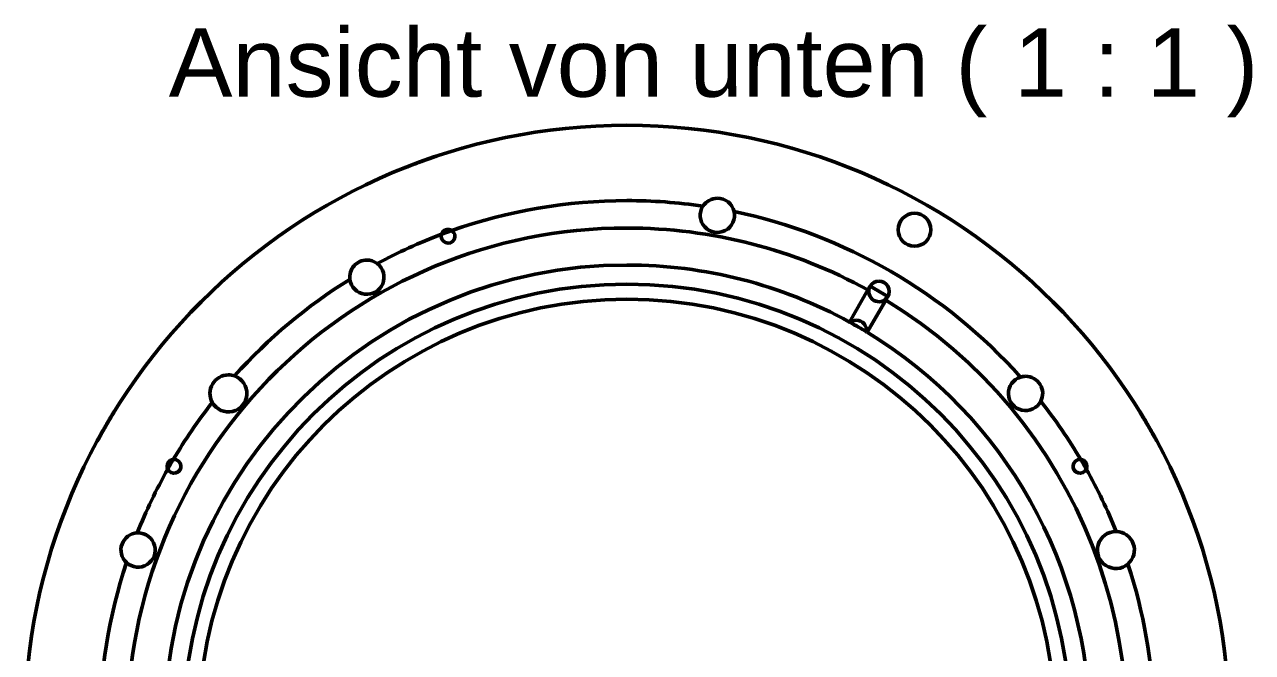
# Model space of a CAD drawing. Header units: inches. Extents: x 0.8 to 17.2, y 0.6 to 12.1.
# Drawn here: x 6.567 to 10.098, y 4.81 to 6.614 of the extents above; entities that cross this region are included whole.
import ezdxf
from ezdxf.enums import TextEntityAlignment as Align

# ---------------------------------------------------------------- set-up
doc = ezdxf.new("R2010")
doc.units = ezdxf.units.IN
doc.header["$MEASUREMENT"] = 0
doc.layers.add('SICHTKANTE', color=7, linetype='Continuous', lineweight=50)
doc.layers.add('TEXT', color=7, linetype='Continuous', lineweight=18)
doc.styles.add('ISO_20', font='arial.ttf')

msp = doc.modelspace()

# ---------------------------------------------------------------- linework, layer by layer
at = {"layer": 'SICHTKANTE'}
for p, q in [((7.68943, 6.21393), (7.68975, 6.21405)), ((7.69286, 6.21522), (7.68972, 6.21404)), ((7.68975, 6.21405), (7.69006, 6.21417)), ((7.69006, 6.21417), (7.69038, 6.21429)), ((7.69038, 6.21429), (7.69069, 6.21441)), ((7.69069, 6.21441), (7.69101, 6.21452)), ((7.69101, 6.21452), (7.69133, 6.21464)), ((7.69133, 6.21464), (7.69165, 6.21476)), ((7.69165, 6.21476), (7.69198, 6.21489)), ((7.69198, 6.21489), (7.6923, 6.21501)), ((7.6923, 6.21501), (7.69263, 6.21513)), ((7.69263, 6.21513), (7.69295, 6.21525)), ((7.69612, 6.21643), (7.69286, 6.21522)), ((7.69295, 6.21525), (7.69328, 6.21537)), ((7.69328, 6.21537), (7.69361, 6.21549)), ((7.69361, 6.21549), (7.69394, 6.21562)), ((7.69394, 6.21562), (7.69427, 6.21574)), ((7.69427, 6.21574), (7.6946, 6.21586)), ((7.69946, 6.21767), (7.69612, 6.21643)), ((7.70287, 6.21892), (7.69946, 6.21767)), ((7.70183, 6.21854), (7.70295, 6.21895)), ((7.70631, 6.22018), (7.70287, 6.21892)), ((7.70295, 6.21895), (7.70406, 6.21936)), ((7.70406, 6.21936), (7.70519, 6.21977)), ((7.70519, 6.21977), (7.70631, 6.22018)), ((7.70975, 6.22143), (7.70631, 6.22018)), ((7.70631, 6.22018), (7.70743, 6.22059)), ((7.70743, 6.22059), (7.70856, 6.221)), ((7.70856, 6.221), (7.70968, 6.2214)), ((7.70968, 6.2214), (7.71081, 6.22181)), ((7.71318, 6.22266), (7.70975, 6.22143)), ((7.71081, 6.22181), (7.71193, 6.22221)), ((7.71193, 6.22221), (7.71304, 6.22262)), ((7.71304, 6.22262), (7.71416, 6.22301)), ((7.71656, 6.22388), (7.71318, 6.22266)), ((7.71416, 6.22301), (7.71526, 6.22341)), ((7.71526, 6.22341), (7.71636, 6.22381)), ((7.71636, 6.22381), (7.71746, 6.2242)), ((7.71987, 6.22505), (7.71656, 6.22388)), ((7.71746, 6.2242), (7.71855, 6.22458)), ((7.71855, 6.22458), (7.71962, 6.22497)), ((7.71962, 6.22497), (7.72068, 6.22534)), ((7.72306, 6.22618), (7.71987, 6.22505)), ((7.72068, 6.22534), (7.72173, 6.22571)), ((7.72173, 6.22571), (7.72276, 6.22608)), ((7.72276, 6.22608), (7.72378, 6.22644)), ((7.72612, 6.22726), (7.72306, 6.22618)), ((7.72378, 6.22644), (7.72479, 6.22679)), ((7.72479, 6.22679), (7.72577, 6.22714)), ((7.72577, 6.22714), (7.72675, 6.22748)), ((7.72903, 6.22828), (7.72612, 6.22726)), ((7.72675, 6.22748), (7.72771, 6.22781)), ((7.72771, 6.22781), (7.72865, 6.22814)), ((7.72865, 6.22814), (7.72958, 6.22847)), ((7.7318, 6.22924), (7.72903, 6.22828)), ((7.72958, 6.22847), (7.73049, 6.22878)), ((7.73049, 6.22878), (7.73138, 6.22909)), ((7.73138, 6.22909), (7.73226, 6.2294)), ((7.7344, 6.23014), (7.7318, 6.22924)), ((7.73226, 6.2294), (7.73312, 6.22969)), ((7.73312, 6.22969), (7.73396, 6.22999)), ((7.73396, 6.22999), (7.73478, 6.23027)), ((7.73684, 6.23098), (7.7344, 6.23014)), ((7.73478, 6.23027), (7.73559, 6.23055)), ((7.73559, 6.23055), (7.73638, 6.23082)), ((7.73638, 6.23082), (7.73715, 6.23109)), ((7.73912, 6.23176), (7.73684, 6.23098)), ((7.73715, 6.23109), (7.73791, 6.23134)), ((7.73791, 6.23134), (7.73865, 6.2316)), ((7.73865, 6.2316), (7.73936, 6.23184)), ((7.74122, 6.23248), (7.73912, 6.23176)), ((7.73936, 6.23184), (7.74007, 6.23208)), ((7.74007, 6.23208), (7.74075, 6.23231)), ((7.74075, 6.23231), (7.74141, 6.23254)), ((7.74315, 6.23313), (7.74122, 6.23248)), ((7.74141, 6.23254), (7.74206, 6.23276)), ((7.74206, 6.23276), (7.74268, 6.23297)), ((7.74268, 6.23297), (7.74329, 6.23318)), ((7.74491, 6.23373), (7.74315, 6.23313)), ((7.74329, 6.23318), (7.74388, 6.23338)), ((7.74388, 6.23338), (7.74445, 6.23357)), ((7.74445, 6.23357), (7.74501, 6.23376)), ((7.74649, 6.23426), (7.74491, 6.23373)), ((7.74501, 6.23376), (7.74554, 6.23394)), ((7.7479, 6.23473), (7.74649, 6.23426)), ((7.74914, 6.23515), (7.7479, 6.23473)), ((7.75022, 6.23551), (7.74914, 6.23515)), ((7.75113, 6.23581), (7.75022, 6.23551)), ((7.75188, 6.23606), (7.75113, 6.23581)), ((7.75247, 6.23626), (7.75188, 6.23606)), ((7.75289, 6.2364), (7.75247, 6.23626)), ((7.75314, 6.23648), (7.75289, 6.2364)), ((7.75322, 6.23651), (7.75314, 6.23648)), ((7.66081, 6.20288), (7.66073, 6.20284)), ((7.66073, 6.20284), (7.66074, 6.20285)), ((7.66074, 6.20285), (7.66076, 6.20286)), ((7.66076, 6.20286), (7.66079, 6.20287)), ((7.66079, 6.20287), (7.66084, 6.20289)), ((7.66104, 6.20297), (7.66081, 6.20288)), ((7.66084, 6.20289), (7.66091, 6.20291)), ((7.66091, 6.20291), (7.66099, 6.20295)), ((7.66099, 6.20295), (7.66108, 6.20298)), ((7.66143, 6.20312), (7.66104, 6.20297)), ((7.66108, 6.20298), (7.66118, 6.20302)), ((7.66118, 6.20302), (7.6613, 6.20307)), ((7.6613, 6.20307), (7.66144, 6.20313)), ((7.66197, 6.20334), (7.66143, 6.20312)), ((7.66144, 6.20313), (7.66159, 6.20318)), ((7.66159, 6.20318), (7.66175, 6.20325)), ((7.66175, 6.20325), (7.66193, 6.20332)), ((7.66193, 6.20332), (7.66212, 6.2034)), ((7.66267, 6.20361), (7.66197, 6.20334)), ((7.66212, 6.2034), (7.66233, 6.20348)), ((7.66233, 6.20348), (7.66255, 6.20356)), ((7.66255, 6.20356), (7.66278, 6.20366)), ((7.66353, 6.20395), (7.66267, 6.20361)), ((7.66278, 6.20366), (7.66303, 6.20376)), ((7.66303, 6.20376), (7.6633, 6.20386)), ((7.6633, 6.20386), (7.66357, 6.20397)), ((7.66455, 6.20435), (7.66353, 6.20395)), ((7.66357, 6.20397), (7.66387, 6.20409)), ((7.66387, 6.20409), (7.66418, 6.20421)), ((7.66418, 6.20421), (7.6645, 6.20433)), ((7.6645, 6.20433), (7.66484, 6.20447)), ((7.66573, 6.20482), (7.66455, 6.20435)), ((7.66484, 6.20447), (7.66519, 6.2046)), ((7.66519, 6.2046), (7.66555, 6.20475)), ((7.66555, 6.20475), (7.66594, 6.2049)), ((7.66707, 6.20535), (7.66573, 6.20482)), ((7.66594, 6.2049), (7.66633, 6.20505)), ((7.66633, 6.20505), (7.66674, 6.20522)), ((7.66674, 6.20522), (7.66717, 6.20538)), ((7.66858, 6.20593), (7.66707, 6.20535)), ((7.66717, 6.20538), (7.66761, 6.20556)), ((7.66761, 6.20556), (7.66807, 6.20573)), ((7.66807, 6.20573), (7.66854, 6.20592)), ((7.66854, 6.20592), (7.66903, 6.20611)), ((7.67025, 6.20659), (7.66858, 6.20593)), ((7.66903, 6.20611), (7.66953, 6.2063)), ((7.66953, 6.2063), (7.67004, 6.20651)), ((7.67004, 6.20651), (7.67058, 6.20671)), ((7.67209, 6.2073), (7.67025, 6.20659)), ((7.67058, 6.20671), (7.67112, 6.20693)), ((7.67112, 6.20693), (7.67169, 6.20715)), ((7.67169, 6.20715), (7.67226, 6.20737)), ((7.6741, 6.20808), (7.67209, 6.2073)), ((7.67226, 6.20737), (7.67286, 6.2076)), ((7.67286, 6.2076), (7.67347, 6.20784)), ((7.67347, 6.20784), (7.67409, 6.20808)), ((7.67409, 6.20808), (7.67473, 6.20833)), ((7.67627, 6.20892), (7.6741, 6.20808)), ((7.67473, 6.20833), (7.67539, 6.20858)), ((7.67539, 6.20858), (7.67606, 6.20884)), ((7.67606, 6.20884), (7.67674, 6.2091)), ((7.67861, 6.20982), (7.67627, 6.20892)), ((7.67674, 6.2091), (7.67744, 6.20937)), ((7.68113, 6.21078), (7.67861, 6.20982)), ((7.68021, 6.21043), (7.68047, 6.21053)), ((7.68047, 6.21053), (7.68074, 6.21063)), ((7.68074, 6.21063), (7.681, 6.21074)), ((7.681, 6.21074), (7.68127, 6.21084)), ((7.68383, 6.21181), (7.68113, 6.21078)), ((7.68127, 6.21084), (7.68154, 6.21094)), ((7.68154, 6.21094), (7.68181, 6.21104)), ((7.68181, 6.21104), (7.68208, 6.21115)), ((7.68208, 6.21115), (7.68235, 6.21125)), ((7.68235, 6.21125), (7.68263, 6.21136)), ((7.68263, 6.21136), (7.68291, 6.21146)), ((7.68291, 6.21146), (7.68319, 6.21157)), ((7.68319, 6.21157), (7.68347, 6.21168)), ((7.68347, 6.21168), (7.68375, 6.21178)), ((7.68375, 6.21178), (7.68404, 6.21189)), ((7.6867, 6.2129), (7.68383, 6.21181)), ((7.68404, 6.21189), (7.68432, 6.212)), ((7.68432, 6.212), (7.68461, 6.21211)), ((7.68461, 6.21211), (7.6849, 6.21222)), ((7.6849, 6.21222), (7.68519, 6.21233)), ((7.68519, 6.21233), (7.68549, 6.21244)), ((7.68549, 6.21244), (7.68578, 6.21255)), ((7.68578, 6.21255), (7.68608, 6.21266)), ((7.68608, 6.21266), (7.68637, 6.21278)), ((7.68637, 6.21278), (7.68667, 6.21289)), ((7.68667, 6.21289), (7.68697, 6.213)), ((7.68972, 6.21404), (7.6867, 6.2129)), ((7.68697, 6.213), (7.68728, 6.21312)), ((7.68728, 6.21312), (7.68758, 6.21323)), ((7.68758, 6.21323), (7.68789, 6.21335)), ((7.68789, 6.21335), (7.68819, 6.21346)), ((7.68819, 6.21346), (7.6885, 6.21358)), ((7.6885, 6.21358), (7.68881, 6.2137)), ((7.68881, 6.2137), (7.68912, 6.21381)), ((7.68912, 6.21381), (7.68943, 6.21393)), ((7.766, 6.01147), (7.79559, 6.02224)), ((7.766, 6.01147), (7.76615, 6.01196)), ((7.76615, 6.01196), (7.76632, 6.01245)), ((7.76632, 6.01245), (7.7665, 6.01293)), ((7.7665, 6.01293), (7.7667, 6.0134)), ((7.7667, 6.0134), (7.7669, 6.01388)), ((7.7669, 6.01388), (7.76712, 6.01434)), ((7.76712, 6.01434), (7.76735, 6.0148)), ((7.76735, 6.0148), (7.7676, 6.01526)), ((7.7676, 6.01526), (7.76785, 6.01571)), ((7.76785, 6.01571), (7.76812, 6.01615)), ((7.76812, 6.01615), (7.7684, 6.01659)), ((7.7684, 6.01659), (7.76869, 6.01702)), ((7.76869, 6.01702), (7.76899, 6.01744)), ((7.76899, 6.01744), (7.7693, 6.01785)), ((7.7693, 6.01785), (7.76963, 6.01826)), ((7.76963, 6.01826), (7.76996, 6.01866)), ((7.76996, 6.01866), (7.77031, 6.01904)), ((7.77031, 6.01904), (7.77067, 6.01943)), ((7.77067, 6.01943), (7.77104, 6.0198)), ((7.77104, 6.0198), (7.77141, 6.02016)), ((7.77141, 6.02016), (7.7718, 6.02051)), ((7.7718, 6.02051), (7.7722, 6.02085)), ((7.7722, 6.02085), (7.77261, 6.02118)), ((7.77261, 6.02118), (7.77302, 6.02151)), ((7.77302, 6.02151), (7.77345, 6.02182)), ((7.77345, 6.02182), (7.77388, 6.02212)), ((7.77388, 6.02212), (7.77433, 6.0224)), ((7.77433, 6.0224), (7.77478, 6.02268)), ((7.77478, 6.02268), (7.77523, 6.02294)), ((7.77523, 6.02294), (7.7757, 6.02319)), ((7.7757, 6.02319), (7.77617, 6.02343)), ((7.77617, 6.02343), (7.77665, 6.02366)), ((7.77665, 6.02366), (7.77713, 6.02387)), ((7.77713, 6.02387), (7.77762, 6.02407)), ((7.77762, 6.02407), (7.77811, 6.02426)), ((7.77811, 6.02426), (7.77861, 6.02443)), ((7.77861, 6.02443), (7.77912, 6.02459)), ((7.77912, 6.02459), (7.77963, 6.02474)), ((7.77963, 6.02474), (7.78014, 6.02487)), ((7.78014, 6.02487), (7.78065, 6.02499)), ((7.78065, 6.02499), (7.78117, 6.0251)), ((7.78117, 6.0251), (7.78169, 6.02519)), ((7.78169, 6.02519), (7.78221, 6.02527)), ((7.78221, 6.02527), (7.78274, 6.02533)), ((7.78274, 6.02533), (7.78326, 6.02538)), ((7.78326, 6.02538), (7.78379, 6.02542)), ((7.78379, 6.02542), (7.78431, 6.02544)), ((7.78431, 6.02544), (7.78484, 6.02544)), ((8.99199, 5.85151), (8.99805, 5.862)), ((9.04919, 5.83247), (8.99805, 5.862)), ((8.93883, 5.75943), (8.99199, 5.85151)), ((9.04314, 5.82198), (9.04919, 5.83247)), ((8.98997, 5.7299), (9.04314, 5.82198)), ((6.8082, 5.47438), (6.80649, 5.47148)), ((6.80707, 5.47247), (6.80714, 5.47259)), ((6.80714, 5.47259), (6.80721, 5.47271)), ((6.80721, 5.47271), (6.80728, 5.47282)), ((6.80728, 5.47282), (6.80734, 5.47294)), ((6.80734, 5.47294), (6.80741, 5.47305)), ((6.80741, 5.47305), (6.80748, 5.47317)), ((6.80748, 5.47317), (6.80755, 5.47328)), ((6.80755, 5.47328), (6.80762, 5.4734)), ((6.80762, 5.4734), (6.80768, 5.47351)), ((6.80768, 5.47351), (6.80775, 5.47363)), ((6.80775, 5.47363), (6.80782, 5.47374)), ((6.80782, 5.47374), (6.80789, 5.47386)), ((6.80789, 5.47386), (6.80795, 5.47397)), ((6.80795, 5.47397), (6.80802, 5.47408)), ((6.80802, 5.47408), (6.80809, 5.4742)), ((6.80809, 5.4742), (6.80816, 5.47431)), ((6.80816, 5.47431), (6.80822, 5.47442)), ((6.80984, 5.47715), (6.8082, 5.47438)), ((6.80822, 5.47442), (6.80829, 5.47454)), ((6.80829, 5.47454), (6.80836, 5.47465)), ((6.80836, 5.47465), (6.80842, 5.47476)), ((6.80842, 5.47476), (6.80849, 5.47487)), ((6.80849, 5.47487), (6.80856, 5.47499)), ((6.80856, 5.47499), (6.80862, 5.4751)), ((6.80862, 5.4751), (6.80869, 5.47521)), ((6.80869, 5.47521), (6.80875, 5.47532)), ((6.80875, 5.47532), (6.80882, 5.47543)), ((6.80882, 5.47543), (6.80889, 5.47554)), ((6.80889, 5.47554), (6.80895, 5.47565)), ((6.80895, 5.47565), (6.80902, 5.47577)), ((6.80902, 5.47577), (6.80908, 5.47588)), ((6.80908, 5.47588), (6.80915, 5.47599)), ((6.80915, 5.47599), (6.80921, 5.4761)), ((6.80921, 5.4761), (6.80928, 5.47621)), ((6.80928, 5.47621), (6.80934, 5.47632)), ((6.80934, 5.47632), (6.80941, 5.47642)), ((6.81141, 5.47979), (6.80984, 5.47715)), ((6.81042, 5.47813), (6.81049, 5.47824)), ((6.81049, 5.47824), (6.81055, 5.47835)), ((6.81055, 5.47835), (6.81062, 5.47846)), ((6.81062, 5.47846), (6.81069, 5.47858)), ((6.81069, 5.47858), (6.81075, 5.47869)), ((6.81075, 5.47869), (6.81082, 5.4788)), ((6.81082, 5.4788), (6.81089, 5.47891)), ((6.81089, 5.47891), (6.81095, 5.47902)), ((6.81095, 5.47902), (6.81102, 5.47913)), ((6.81102, 5.47913), (6.81108, 5.47924)), ((6.81108, 5.47924), (6.81115, 5.47935)), ((6.81115, 5.47935), (6.81121, 5.47946)), ((6.81121, 5.47946), (6.81128, 5.47957)), ((6.81128, 5.47957), (6.81134, 5.47968)), ((6.81134, 5.47968), (6.81141, 5.47979)), ((6.8129, 5.48228), (6.81141, 5.47979)), ((6.81141, 5.47979), (6.81147, 5.4799)), ((6.81147, 5.4799), (6.81154, 5.48001)), ((6.81154, 5.48001), (6.8116, 5.48011)), ((6.8116, 5.48011), (6.81167, 5.48022)), ((6.81167, 5.48022), (6.81173, 5.48033)), ((6.81173, 5.48033), (6.8118, 5.48044)), ((6.8118, 5.48044), (6.81186, 5.48054)), ((6.81186, 5.48054), (6.81192, 5.48065)), ((6.81192, 5.48065), (6.81199, 5.48076)), ((6.81199, 5.48076), (6.81205, 5.48086)), ((6.81205, 5.48086), (6.81211, 5.48097)), ((6.81211, 5.48097), (6.81218, 5.48107)), ((6.81218, 5.48107), (6.81224, 5.48118)), ((6.81224, 5.48118), (6.8123, 5.48128)), ((6.8123, 5.48128), (6.81236, 5.48139)), ((6.81236, 5.48139), (6.81243, 5.48149)), ((6.81243, 5.48149), (6.81249, 5.4816)), ((6.81249, 5.4816), (6.81255, 5.4817)), ((6.81255, 5.4817), (6.81261, 5.4818)), ((6.81261, 5.4818), (6.81267, 5.48191)), ((6.81267, 5.48191), (6.81273, 5.48201)), ((6.81273, 5.48201), (6.8128, 5.48211)), ((6.8128, 5.48211), (6.81286, 5.48221)), ((6.81286, 5.48221), (6.81292, 5.48231)), ((6.81429, 5.4846), (6.8129, 5.48228)), ((6.81292, 5.48231), (6.81298, 5.48242)), ((6.81298, 5.48242), (6.81304, 5.48252)), ((6.81304, 5.48252), (6.8131, 5.48262)), ((6.8131, 5.48262), (6.81316, 5.48272)), ((6.81316, 5.48272), (6.81322, 5.48282)), ((6.81322, 5.48282), (6.81328, 5.48292)), ((6.81328, 5.48292), (6.81334, 5.48302)), ((6.81334, 5.48302), (6.8134, 5.48312)), ((6.8134, 5.48312), (6.81346, 5.48322)), ((6.81558, 5.48675), (6.81429, 5.4846)), ((6.81678, 5.48873), (6.81558, 5.48675)), ((6.81789, 5.49057), (6.81678, 5.48873)), ((6.81745, 5.48984), (6.8175, 5.48993)), ((6.8175, 5.48993), (6.81756, 5.49002)), ((6.81756, 5.49002), (6.81762, 5.49012)), ((6.81762, 5.49012), (6.81767, 5.49021)), ((6.81767, 5.49021), (6.81773, 5.4903)), ((6.81773, 5.4903), (6.81779, 5.49039)), ((6.81779, 5.49039), (6.81784, 5.49049)), ((6.81784, 5.49049), (6.8179, 5.49058)), ((6.81891, 5.49225), (6.81789, 5.49057)), ((6.8179, 5.49058), (6.81795, 5.49067)), ((6.81795, 5.49067), (6.81801, 5.49076)), ((6.81801, 5.49076), (6.81806, 5.49085)), ((6.81806, 5.49085), (6.81811, 5.49094)), ((6.81811, 5.49094), (6.81817, 5.49103)), ((6.81817, 5.49103), (6.81822, 5.49111)), ((6.81822, 5.49111), (6.81828, 5.4912)), ((6.81828, 5.4912), (6.81833, 5.49129)), ((6.81833, 5.49129), (6.81838, 5.49138)), ((6.81838, 5.49138), (6.81843, 5.49146)), ((6.81843, 5.49146), (6.81849, 5.49155)), ((6.81849, 5.49155), (6.81854, 5.49164)), ((6.81854, 5.49164), (6.81859, 5.49172)), ((6.81859, 5.49172), (6.81864, 5.49181)), ((6.81864, 5.49181), (6.81869, 5.49189)), ((6.81869, 5.49189), (6.81875, 5.49198)), ((6.81875, 5.49198), (6.8188, 5.49206)), ((6.8188, 5.49206), (6.81885, 5.49214)), ((6.81885, 5.49214), (6.8189, 5.49223)), ((6.8189, 5.49223), (6.81895, 5.49231)), ((6.81984, 5.49377), (6.81891, 5.49225)), ((6.81895, 5.49231), (6.819, 5.49239)), ((6.819, 5.49239), (6.81905, 5.49248)), ((6.81905, 5.49248), (6.8191, 5.49256)), ((6.8191, 5.49256), (6.81915, 5.49264)), ((6.81915, 5.49264), (6.8192, 5.49272)), ((6.8192, 5.49272), (6.81925, 5.4928)), ((6.81925, 5.4928), (6.81929, 5.49288)), ((6.81929, 5.49288), (6.81934, 5.49296)), ((6.81934, 5.49296), (6.81939, 5.49304)), ((6.81939, 5.49304), (6.81944, 5.49312)), ((6.81944, 5.49312), (6.81949, 5.49319)), ((6.81949, 5.49319), (6.81953, 5.49327)), ((6.81953, 5.49327), (6.81958, 5.49335)), ((6.81958, 5.49335), (6.81963, 5.49343)), ((6.81963, 5.49343), (6.81967, 5.4935)), ((6.81967, 5.4935), (6.81972, 5.49358)), ((6.81972, 5.49358), (6.81977, 5.49366)), ((6.81977, 5.49366), (6.81981, 5.49373)), ((6.81981, 5.49373), (6.81986, 5.49381)), ((6.82068, 5.49515), (6.81984, 5.49377)), ((6.81986, 5.49381), (6.8199, 5.49388)), ((6.82142, 5.49637), (6.82068, 5.49515)), ((6.82208, 5.49745), (6.82142, 5.49637)), ((6.82265, 5.49838), (6.82208, 5.49745)), ((6.82313, 5.49916), (6.82265, 5.49838)), ((6.82353, 5.4998), (6.82313, 5.49916)), ((6.82383, 5.5003), (6.82353, 5.4998)), ((6.82405, 5.50065), (6.82383, 5.5003)), ((6.82418, 5.50086), (6.82405, 5.50065)), ((6.82422, 5.50093), (6.82418, 5.50086)), ((9.77425, 5.50086), (9.7742, 5.50093)), ((9.7742, 5.50093), (9.77421, 5.50091)), ((9.77421, 5.50091), (9.77425, 5.50086)), ((9.77439, 5.50063), (9.77425, 5.50086)), ((9.77425, 5.50086), (9.77431, 5.50076)), ((9.77431, 5.50076), (9.77439, 5.50063)), ((9.77462, 5.50025), (9.77439, 5.50063)), ((9.77439, 5.50063), (9.77449, 5.50046)), ((9.77449, 5.50046), (9.77462, 5.50026)), ((9.77462, 5.50026), (9.77477, 5.50001)), ((9.77494, 5.49973), (9.77462, 5.50025)), ((9.77477, 5.50001), (9.77494, 5.49973)), ((9.77536, 5.49905), (9.77494, 5.49973)), ((9.77494, 5.49973), (9.77513, 5.49942)), ((9.77513, 5.49942), (9.77535, 5.49906)), ((9.77535, 5.49906), (9.77559, 5.49867)), ((9.77586, 5.49823), (9.77536, 5.49905)), ((9.77559, 5.49867), (9.77586, 5.49824)), ((9.77586, 5.49824), (9.77614, 5.49778)), ((9.77645, 5.49727), (9.77586, 5.49823)), ((9.77614, 5.49778), (9.77645, 5.49727)), ((9.77714, 5.49615), (9.77645, 5.49727)), ((9.77645, 5.49727), (9.77678, 5.49674)), ((9.77678, 5.49674), (9.77713, 5.49616)), ((9.77713, 5.49616), (9.7775, 5.49555)), ((9.77791, 5.49488), (9.77714, 5.49615)), ((9.7775, 5.49555), (9.7779, 5.4949)), ((9.7779, 5.4949), (9.77832, 5.49421)), ((9.77878, 5.49345), (9.77791, 5.49488)), ((9.77832, 5.49421), (9.77877, 5.49348)), ((9.77877, 5.49348), (9.77924, 5.49271)), ((9.77975, 5.49186), (9.77878, 5.49345)), ((9.77924, 5.49271), (9.77973, 5.4919)), ((9.77973, 5.4919), (9.78024, 5.49105)), ((9.78081, 5.49011), (9.77975, 5.49186)), ((9.78024, 5.49105), (9.78078, 5.49016)), ((9.78078, 5.49016), (9.78135, 5.48923)), ((9.78196, 5.48821), (9.78081, 5.49011)), ((9.78135, 5.48923), (9.78193, 5.48826)), ((9.78193, 5.48826), (9.78254, 5.48725)), ((9.78321, 5.48614), (9.78196, 5.48821)), ((9.78254, 5.48725), (9.78317, 5.4862)), ((9.78317, 5.4862), (9.78382, 5.48512)), ((9.78454, 5.48393), (9.78321, 5.48614)), ((9.78382, 5.48512), (9.7845, 5.484)), ((9.7845, 5.484), (9.7852, 5.48283)), ((9.78596, 5.48156), (9.78454, 5.48393)), ((9.7852, 5.48283), (9.78591, 5.48164)), ((9.78591, 5.48164), (9.78665, 5.4804)), ((9.78746, 5.47904), (9.78596, 5.48156)), ((9.78665, 5.4804), (9.78741, 5.47913)), ((9.78741, 5.47913), (9.78819, 5.47782)), ((9.78904, 5.47639), (9.78746, 5.47904)), ((9.78819, 5.47782), (9.78898, 5.47648)), ((9.78898, 5.47648), (9.7898, 5.47511)), ((9.79069, 5.47359), (9.78904, 5.47639)), ((9.7898, 5.47511), (9.79063, 5.4737)), ((9.79063, 5.4737), (9.79148, 5.47226)), ((9.79242, 5.47067), (9.79069, 5.47359)), ((6.78734, 5.43812), (6.78591, 5.43556)), ((6.78657, 5.43674), (6.78729, 5.43803)), ((6.78729, 5.43803), (6.78803, 5.43936)), ((6.78885, 5.44082), (6.78734, 5.43812)), ((6.78803, 5.43936), (6.78879, 5.44072)), ((6.78879, 5.44072), (6.78958, 5.44211)), ((6.79044, 5.44364), (6.78885, 5.44082)), ((6.78958, 5.44211), (6.79038, 5.44353)), ((6.79038, 5.44353), (6.7912, 5.44499)), ((6.79211, 5.4466), (6.79044, 5.44364)), ((6.7912, 5.44499), (6.79204, 5.44647)), ((6.79204, 5.44647), (6.7929, 5.44798)), ((6.79385, 5.44966), (6.79211, 5.4466)), ((6.7929, 5.44798), (6.79377, 5.44952)), ((6.79377, 5.44952), (6.79466, 5.45107)), ((6.79564, 5.45279), (6.79385, 5.44966)), ((6.79466, 5.45107), (6.79555, 5.45264)), ((6.79555, 5.45264), (6.79645, 5.45421)), ((6.79745, 5.45595), (6.79564, 5.45279)), ((6.79645, 5.45421), (6.79736, 5.45579)), ((6.79736, 5.45579), (6.79827, 5.45738)), ((6.79928, 5.45913), (6.79745, 5.45595)), ((6.79827, 5.45738), (6.79919, 5.45897)), ((6.80111, 5.46229), (6.79928, 5.45913)), ((6.80293, 5.46542), (6.80111, 5.46229)), ((6.80473, 5.46849), (6.80293, 5.46542)), ((6.80649, 5.47148), (6.80473, 5.46849)), ((6.80617, 5.47095), (6.80624, 5.47107)), ((6.80624, 5.47107), (6.80631, 5.47119)), ((6.80631, 5.47119), (6.80638, 5.47131)), ((6.80638, 5.47131), (6.80645, 5.47142)), ((6.80645, 5.47142), (6.80652, 5.47154)), ((6.80652, 5.47154), (6.80659, 5.47166)), ((6.80659, 5.47166), (6.80666, 5.47177)), ((6.80666, 5.47177), (6.80673, 5.47189)), ((6.80673, 5.47189), (6.8068, 5.47201)), ((6.8068, 5.47201), (6.80687, 5.47213)), ((6.80687, 5.47213), (6.80693, 5.47224)), ((6.80693, 5.47224), (6.807, 5.47236)), ((6.807, 5.47236), (6.80707, 5.47247)), ((9.79148, 5.47226), (9.79234, 5.47079)), ((9.79234, 5.47079), (9.79322, 5.46929)), ((9.7942, 5.46763), (9.79242, 5.47067)), ((9.79322, 5.46929), (9.79412, 5.46777)), ((9.79412, 5.46777), (9.79502, 5.46623)), ((9.79602, 5.46452), (9.7942, 5.46763)), ((9.79502, 5.46623), (9.79593, 5.46467)), ((9.79593, 5.46467), (9.79684, 5.4631)), ((9.79785, 5.46137), (9.79602, 5.46452)), ((9.79684, 5.4631), (9.79776, 5.46153)), ((9.79776, 5.46153), (9.79867, 5.45994)), ((9.79968, 5.4582), (9.79785, 5.46137)), ((9.79867, 5.45994), (9.79959, 5.45836)), ((9.80151, 5.45503), (9.79968, 5.4582)), ((9.80331, 5.45189), (9.80151, 5.45503)), ((9.80507, 5.44879), (9.80331, 5.45189)), ((9.80678, 5.44577), (9.80507, 5.44879)), ((9.80648, 5.44631), (9.80654, 5.44619)), ((9.80654, 5.44619), (9.80661, 5.44608)), ((9.80661, 5.44608), (9.80668, 5.44596)), ((9.80668, 5.44596), (9.80675, 5.44584)), ((9.80675, 5.44584), (9.80681, 5.44572)), ((9.80843, 5.44285), (9.80678, 5.44577)), ((9.80681, 5.44572), (9.80688, 5.4456)), ((9.80688, 5.4456), (9.80695, 5.44548)), ((9.80695, 5.44548), (9.80701, 5.44536)), ((9.80701, 5.44536), (9.80708, 5.44525)), ((9.80708, 5.44525), (9.80715, 5.44513)), ((9.80715, 5.44513), (9.80721, 5.44501)), ((9.80721, 5.44501), (9.80728, 5.44489)), ((9.80728, 5.44489), (9.80735, 5.44477)), ((9.80735, 5.44477), (9.80741, 5.44466)), ((9.80741, 5.44466), (9.80748, 5.44454)), ((9.80748, 5.44454), (9.80755, 5.44442)), ((9.80755, 5.44442), (9.80761, 5.44431)), ((9.80761, 5.44431), (9.80768, 5.44419)), ((9.80768, 5.44419), (9.80774, 5.44407)), ((9.80774, 5.44407), (9.80781, 5.44396)), ((9.80781, 5.44396), (9.80787, 5.44384)), ((9.80787, 5.44384), (9.80794, 5.44372)), ((9.80794, 5.44372), (9.808, 5.44361)), ((9.808, 5.44361), (9.80807, 5.44349)), ((9.80807, 5.44349), (9.80813, 5.44338)), ((9.80813, 5.44338), (9.8082, 5.44326)), ((9.8082, 5.44326), (9.80826, 5.44315)), ((9.80826, 5.44315), (9.80833, 5.44303)), ((9.80833, 5.44303), (9.80839, 5.44292)), ((9.80839, 5.44292), (9.80846, 5.4428)), ((9.81001, 5.44004), (9.80843, 5.44285)), ((9.80846, 5.4428), (9.80852, 5.44269)), ((9.80852, 5.44269), (9.80859, 5.44258)), ((9.80859, 5.44258), (9.80865, 5.44246)), ((9.80865, 5.44246), (9.80872, 5.44235)), ((9.80872, 5.44235), (9.80878, 5.44223)), ((9.80878, 5.44223), (9.80884, 5.44212)), ((9.80884, 5.44212), (9.80891, 5.44201)), ((9.80891, 5.44201), (9.80897, 5.44189)), ((9.80897, 5.44189), (9.80903, 5.44178)), ((9.80903, 5.44178), (9.8091, 5.44167)), ((9.8091, 5.44167), (9.80916, 5.44156)), ((9.80916, 5.44156), (9.80922, 5.44144)), ((9.80922, 5.44144), (9.80929, 5.44133)), ((9.80929, 5.44133), (9.80935, 5.44122)), ((9.80935, 5.44122), (9.80941, 5.44111)), ((9.80941, 5.44111), (9.80947, 5.441)), ((9.80947, 5.441), (9.80954, 5.44089)), ((9.80954, 5.44089), (9.8096, 5.44078)), ((9.81151, 5.43736), (9.81001, 5.44004)), ((9.81057, 5.43905), (9.81063, 5.43893)), ((9.81063, 5.43893), (9.8107, 5.43882)), ((9.8107, 5.43882), (9.81076, 5.43871)), ((9.81076, 5.43871), (9.81082, 5.43859)), ((9.81082, 5.43859), (9.81089, 5.43848)), ((9.81089, 5.43848), (9.81095, 5.43837)), ((9.81095, 5.43837), (9.81101, 5.43825)), ((9.81101, 5.43825), (9.81108, 5.43814)), ((9.81108, 5.43814), (9.81114, 5.43803)), ((9.81114, 5.43803), (9.8112, 5.43792)), ((9.8112, 5.43792), (9.81126, 5.43781)), ((9.81126, 5.43781), (9.81133, 5.43769)), ((9.81133, 5.43769), (9.81139, 5.43758)), ((9.81139, 5.43758), (9.81145, 5.43747)), ((9.81145, 5.43747), (9.81151, 5.43736)), ((9.81292, 5.43483), (9.81151, 5.43736)), ((9.81151, 5.43736), (9.81157, 5.43725)), ((6.77505, 5.41577), (6.77501, 5.41569)), ((6.77501, 5.41569), (6.77502, 5.41571)), ((6.77502, 5.41571), (6.77505, 5.41577)), ((6.77518, 5.416), (6.77505, 5.41577)), ((6.77505, 5.41577), (6.7751, 5.41587)), ((6.7751, 5.41587), (6.77518, 5.416)), ((6.77539, 5.41639), (6.77518, 5.416)), ((6.77518, 5.416), (6.77527, 5.41618)), ((6.77527, 5.41618), (6.77539, 5.41639)), ((6.77568, 5.41693), (6.77539, 5.41639)), ((6.77539, 5.41639), (6.77552, 5.41664)), ((6.77552, 5.41664), (6.77568, 5.41693)), ((6.77606, 5.41763), (6.77568, 5.41693)), ((6.77568, 5.41693), (6.77586, 5.41726)), ((6.77586, 5.41726), (6.77605, 5.41762)), ((6.77605, 5.41762), (6.77627, 5.41803)), ((6.77652, 5.41848), (6.77606, 5.41763)), ((6.77627, 5.41803), (6.77651, 5.41847)), ((6.77651, 5.41847), (6.77677, 5.41895)), ((6.77706, 5.41947), (6.77652, 5.41848)), ((6.77677, 5.41895), (6.77705, 5.41947)), ((6.77705, 5.41947), (6.77736, 5.42002)), ((6.77768, 5.42062), (6.77706, 5.41947)), ((6.77736, 5.42002), (6.77768, 5.42061)), ((6.7784, 5.42193), (6.77768, 5.42062)), ((6.77768, 5.42061), (6.77802, 5.42124)), ((6.77802, 5.42124), (6.77839, 5.42191)), ((6.77839, 5.42191), (6.77877, 5.42262)), ((6.7792, 5.4234), (6.7784, 5.42193)), ((6.77877, 5.42262), (6.77918, 5.42337)), ((6.77918, 5.42337), (6.77962, 5.42416)), ((6.78009, 5.42503), (6.7792, 5.4234)), ((6.77962, 5.42416), (6.78007, 5.425)), ((6.78007, 5.425), (6.78055, 5.42587)), ((6.78108, 5.42682), (6.78009, 5.42503)), ((6.78055, 5.42587), (6.78105, 5.42678)), ((6.78105, 5.42678), (6.78157, 5.42773)), ((6.78215, 5.42878), (6.78108, 5.42682)), ((6.78157, 5.42773), (6.78212, 5.42872)), ((6.78212, 5.42872), (6.78269, 5.42975)), ((6.78331, 5.43089), (6.78215, 5.42878)), ((6.78269, 5.42975), (6.78328, 5.43082)), ((6.78328, 5.43082), (6.78389, 5.43193)), ((6.78457, 5.43315), (6.78331, 5.43089)), ((6.78389, 5.43193), (6.78453, 5.43308)), ((6.78453, 5.43308), (6.78519, 5.43426)), ((6.78591, 5.43556), (6.78457, 5.43315)), ((6.78519, 5.43426), (6.78587, 5.43548)), ((6.78587, 5.43548), (6.78657, 5.43674)), ((9.81157, 5.43725), (9.81164, 5.43714)), ((9.81164, 5.43714), (9.8117, 5.43703)), ((9.8117, 5.43703), (9.81176, 5.43692)), ((9.81176, 5.43692), (9.81182, 5.43681)), ((9.81182, 5.43681), (9.81188, 5.4367)), ((9.81188, 5.4367), (9.81194, 5.43659)), ((9.81194, 5.43659), (9.812, 5.43649)), ((9.812, 5.43649), (9.81206, 5.43638)), ((9.81206, 5.43638), (9.81212, 5.43627)), ((9.81212, 5.43627), (9.81218, 5.43616)), ((9.81218, 5.43616), (9.81224, 5.43606)), ((9.81224, 5.43606), (9.8123, 5.43595)), ((9.8123, 5.43595), (9.81236, 5.43584)), ((9.81236, 5.43584), (9.81242, 5.43574)), ((9.81242, 5.43574), (9.81248, 5.43563)), ((9.81248, 5.43563), (9.81254, 5.43552)), ((9.81254, 5.43552), (9.8126, 5.43542)), ((9.8126, 5.43542), (9.81265, 5.43531)), ((9.81265, 5.43531), (9.81271, 5.43521)), ((9.81271, 5.43521), (9.81277, 5.4351)), ((9.81277, 5.4351), (9.81283, 5.435)), ((9.81283, 5.435), (9.81289, 5.4349)), ((9.81289, 5.4349), (9.81294, 5.43479)), ((9.81424, 5.43246), (9.81292, 5.43483)), ((9.81294, 5.43479), (9.813, 5.43469)), ((9.813, 5.43469), (9.81306, 5.43459)), ((9.81306, 5.43459), (9.81312, 5.43448)), ((9.81312, 5.43448), (9.81317, 5.43438)), ((9.81317, 5.43438), (9.81323, 5.43428)), ((9.81323, 5.43428), (9.81329, 5.43418)), ((9.81329, 5.43418), (9.81334, 5.43407)), ((9.81334, 5.43407), (9.8134, 5.43397)), ((9.8134, 5.43397), (9.81346, 5.43387)), ((9.81545, 5.43027), (9.81424, 5.43246)), ((9.81657, 5.42824), (9.81545, 5.43027)), ((9.81761, 5.42636), (9.81657, 5.42824)), ((9.81719, 5.42711), (9.81725, 5.42701)), ((9.81725, 5.42701), (9.8173, 5.42691)), ((9.8173, 5.42691), (9.81735, 5.42682)), ((9.81735, 5.42682), (9.8174, 5.42672)), ((9.8174, 5.42672), (9.81746, 5.42663)), ((9.81746, 5.42663), (9.81751, 5.42654)), ((9.81751, 5.42654), (9.81756, 5.42644)), ((9.81756, 5.42644), (9.81761, 5.42635)), ((9.81855, 5.42464), (9.81761, 5.42636)), ((9.81761, 5.42635), (9.81766, 5.42626)), ((9.81766, 5.42626), (9.81771, 5.42616)), ((9.81771, 5.42616), (9.81776, 5.42607)), ((9.81776, 5.42607), (9.81781, 5.42598)), ((9.81781, 5.42598), (9.81786, 5.42589)), ((9.81786, 5.42589), (9.81791, 5.4258)), ((9.81791, 5.4258), (9.81796, 5.42571)), ((9.81796, 5.42571), (9.81801, 5.42562)), ((9.81801, 5.42562), (9.81806, 5.42553)), ((9.81806, 5.42553), (9.81811, 5.42544)), ((9.81811, 5.42544), (9.81816, 5.42535)), ((9.81816, 5.42535), (9.81821, 5.42526)), ((9.81821, 5.42526), (9.81826, 5.42517)), ((9.81826, 5.42517), (9.8183, 5.42509)), ((9.8183, 5.42509), (9.81835, 5.425)), ((9.81835, 5.425), (9.8184, 5.42491)), ((9.8184, 5.42491), (9.81845, 5.42483)), ((9.81845, 5.42483), (9.81849, 5.42474)), ((9.81849, 5.42474), (9.81854, 5.42466)), ((9.81854, 5.42466), (9.81859, 5.42457)), ((9.81941, 5.42307), (9.81855, 5.42464)), ((9.81859, 5.42457), (9.81863, 5.42449)), ((9.81863, 5.42449), (9.81868, 5.4244)), ((9.81868, 5.4244), (9.81872, 5.42432)), ((9.81872, 5.42432), (9.81877, 5.42423)), ((9.81877, 5.42423), (9.81882, 5.42415)), ((9.81882, 5.42415), (9.81886, 5.42407)), ((9.81886, 5.42407), (9.81891, 5.42399)), ((9.81891, 5.42399), (9.81895, 5.42391)), ((9.81895, 5.42391), (9.819, 5.42382)), ((9.819, 5.42382), (9.81904, 5.42374)), ((9.81904, 5.42374), (9.81908, 5.42366)), ((9.81908, 5.42366), (9.81913, 5.42358)), ((9.81913, 5.42358), (9.81917, 5.4235)), ((9.81917, 5.4235), (9.81921, 5.42342)), ((9.81921, 5.42342), (9.81926, 5.42335)), ((9.81926, 5.42335), (9.8193, 5.42327)), ((9.8193, 5.42327), (9.81934, 5.42319)), ((9.81934, 5.42319), (9.81938, 5.42311)), ((9.81938, 5.42311), (9.81943, 5.42303)), ((9.82018, 5.42166), (9.81941, 5.42307)), ((9.81943, 5.42303), (9.81947, 5.42296)), ((9.82087, 5.4204), (9.82018, 5.42166)), ((9.82147, 5.41929), (9.82087, 5.4204)), ((9.82199, 5.41833), (9.82147, 5.41929)), ((9.82243, 5.41752), (9.82199, 5.41833)), ((9.82278, 5.41686), (9.82243, 5.41752)), ((9.82306, 5.41635), (9.82278, 5.41686)), ((9.82326, 5.41598), (9.82306, 5.41635)), ((9.82338, 5.41577), (9.82326, 5.41598)), ((9.82341, 5.41569), (9.82338, 5.41577)), ((6.97708, 5.34483), (6.97711, 5.34559)), ((6.97708, 5.34407), (6.97708, 5.34483)), ((6.97712, 5.34331), (6.97708, 5.34407)), ((6.97711, 5.34559), (6.97717, 5.34634)), ((6.97717, 5.34256), (6.97712, 5.34331)), ((6.97717, 5.34634), (6.97725, 5.3471)), ((6.97726, 5.34181), (6.97717, 5.34256)), ((6.97725, 5.3471), (6.97737, 5.34786)), ((6.97738, 5.34106), (6.97726, 5.34181)), ((6.97737, 5.34786), (6.97752, 5.34861)), ((6.97753, 5.34032), (6.97738, 5.34106)), ((6.97752, 5.34861), (6.97769, 5.34936)), ((6.9777, 5.33959), (6.97753, 5.34032)), ((6.97769, 5.34936), (6.9779, 5.3501)), ((6.9779, 5.33887), (6.9777, 5.33959)), ((6.9779, 5.3501), (6.97813, 5.35083)), ((6.97813, 5.33815), (6.9779, 5.33887)), ((6.97813, 5.35083), (6.97839, 5.35155)), ((6.97838, 5.33745), (6.97813, 5.33815)), ((6.97866, 5.33676), (6.97838, 5.33745)), ((6.97839, 5.35155), (6.97868, 5.35226)), ((6.97866, 5.33676), (6.99441, 5.36403)), ((6.97868, 5.35226), (6.979, 5.35297)), ((6.979, 5.35297), (6.97934, 5.35366)), ((6.97934, 5.35366), (6.97972, 5.35433)), ((6.97972, 5.35433), (6.98012, 5.35499)), ((6.98012, 5.35499), (6.98054, 5.35563)), ((6.98054, 5.35563), (6.98099, 5.35626)), ((6.98099, 5.35626), (6.98146, 5.35687)), ((6.98146, 5.35687), (6.98196, 5.35746)), ((6.98196, 5.35746), (6.98247, 5.35802)), ((6.98247, 5.35802), (6.98301, 5.35857)), ((6.98301, 5.35857), (6.98357, 5.3591)), ((6.98357, 5.3591), (6.98415, 5.3596)), ((6.98415, 5.3596), (6.98474, 5.36008)), ((6.98474, 5.36008), (6.98536, 5.36053)), ((6.98536, 5.36053), (6.98599, 5.36096)), ((6.98599, 5.36096), (6.98663, 5.36136)), ((6.98663, 5.36136), (6.98729, 5.36174)), ((6.98729, 5.36174), (6.98796, 5.36209)), ((6.98796, 5.36209), (6.98864, 5.36242)), ((6.98864, 5.36242), (6.98934, 5.36272)), ((6.98934, 5.36272), (6.99004, 5.36299)), ((6.99004, 5.36299), (6.99075, 5.36323)), ((6.99075, 5.36323), (6.99147, 5.36345)), ((6.99147, 5.36345), (6.9922, 5.36364)), ((6.9922, 5.36364), (6.99293, 5.3638)), ((6.99293, 5.3638), (6.99367, 5.36393)), ((6.99367, 5.36393), (6.99441, 5.36403)), ((9.60401, 5.36403), (9.60476, 5.36393)), ((9.60401, 5.36403), (9.61976, 5.33676)), ((9.60476, 5.36393), (9.60549, 5.3638)), ((9.60549, 5.3638), (9.60623, 5.36364)), ((9.60623, 5.36364), (9.60695, 5.36345)), ((9.60695, 5.36345), (9.60767, 5.36323)), ((9.60767, 5.36323), (9.60839, 5.36299)), ((9.60839, 5.36299), (9.60909, 5.36272)), ((9.60909, 5.36272), (9.60978, 5.36242)), ((9.60978, 5.36242), (9.61046, 5.36209)), ((9.61046, 5.36209), (9.61114, 5.36174)), ((9.61114, 5.36174), (9.61179, 5.36136)), ((9.61179, 5.36136), (9.61244, 5.36096)), ((9.61244, 5.36096), (9.61307, 5.36053)), ((9.61307, 5.36053), (9.61368, 5.36008)), ((9.61368, 5.36008), (9.61428, 5.3596)), ((9.61428, 5.3596), (9.61485, 5.3591)), ((9.61485, 5.3591), (9.61541, 5.35857)), ((9.61541, 5.35857), (9.61595, 5.35803)), ((9.61595, 5.35803), (9.61647, 5.35746)), ((9.61647, 5.35746), (9.61696, 5.35687)), ((9.61696, 5.35687), (9.61744, 5.35626)), ((9.61744, 5.35626), (9.61789, 5.35563)), ((9.61789, 5.35563), (9.61831, 5.35499)), ((9.61831, 5.35499), (9.61871, 5.35433)), ((9.61871, 5.35433), (9.61908, 5.35366)), ((9.61908, 5.35366), (9.61943, 5.35297)), ((9.61943, 5.35297), (9.61974, 5.35227)), ((9.61974, 5.35227), (9.62003, 5.35155)), ((9.62004, 5.33745), (9.61976, 5.33676)), ((9.62003, 5.35155), (9.6203, 5.35083)), ((9.6203, 5.33815), (9.62004, 5.33745)), ((9.6203, 5.35083), (9.62053, 5.3501)), ((9.62053, 5.33887), (9.6203, 5.33815)), ((9.62053, 5.3501), (9.62073, 5.34936)), ((9.62073, 5.33959), (9.62053, 5.33887)), ((9.62073, 5.34936), (9.62091, 5.34861)), ((9.6209, 5.34032), (9.62073, 5.33959)), ((9.62104, 5.34106), (9.6209, 5.34032)), ((9.62091, 5.34861), (9.62105, 5.34786)), ((9.62116, 5.34181), (9.62104, 5.34106)), ((9.62105, 5.34786), (9.62117, 5.3471)), ((9.62125, 5.34256), (9.62116, 5.34181)), ((9.62117, 5.3471), (9.62126, 5.34635)), ((9.62131, 5.34331), (9.62125, 5.34256)), ((9.62126, 5.34635), (9.62131, 5.34559)), ((9.62131, 5.34559), (9.62134, 5.34483)), ((9.62134, 5.34407), (9.62131, 5.34331)), ((9.62134, 5.34483), (9.62134, 5.34407))]:
    msp.add_line(p, q, dxfattribs=at)
for centre, radius in [((8.29921, 4.59252), 1.73228), ((9.12598, 6.02453), 0.04724), ((8.29921, 4.59252), 1.27559), ((8.29921, 4.59252), 1.23228)]:
    msp.add_circle(centre, radius, dxfattribs=at)
for centre, radius, start, end in [((8.29921, 4.59252), 1.51575, 90, 109.40238), ((8.29921, 4.59252), 1.51575, 81.71619, 90), ((8.559, 6.06585), 0.04921, 90, 147.28272), ((8.559, 6.06585), 0.04921, 12.71728, 90), ((8.559, 6.06585), 0.04921, 147.28272, 12.71728), ((8.29921, 4.59252), 1.51575, 41.71619, 78.28381), ((8.29921, 4.59252), 1.43701, 90, 178.82261), ((8.29921, 4.59252), 1.51575, 110.59762, 118.28381), ((7.78484, 6.00576), 0.01969, 163.42949, 56.57051), ((7.78484, 6.00576), 0.01969, 90, 163.42949), ((7.78484, 6.00576), 0.01969, 56.57051, 90), ((8.29921, 4.59252), 1.43701, 61.17739, 90), ((7.55118, 5.88815), 0.04921, 90, 187.28272), ((7.55118, 5.88815), 0.04921, 52.71728, 90), ((8.29921, 4.59252), 1.33071, 90, 178.72854), ((7.55118, 5.88815), 0.04921, 187.28272, 52.71728), ((8.29921, 4.59252), 1.33071, 61.27146, 90), ((8.29921, 4.59252), 1.51575, 121.71619, 138.12148), ((9.02362, 5.84723), 0.02953, 150, 330), ((9.02362, 5.84723), 0.02953, 90, 150), ((9.02362, 5.84723), 0.02953, 330, 90), ((8.29921, 4.59252), 1.43701, 344.05827, 58.82261), ((8.29921, 4.59252), 1.33071, 61.17044, 61.27146), ((8.95866, 5.73472), 0.02953, 90, 127.00835), ((8.29921, 4.59252), 1.33071, 58.82956, 61.17044), ((8.95866, 5.73472), 0.02953, 352.99165, 90), ((8.29921, 4.59252), 1.33071, 58.72854, 58.82956), ((8.29921, 4.59252), 1.33071, 301.27146, 58.72854), ((7.15316, 5.55417), 0.05315, 90, 209.20387), ((7.15316, 5.55417), 0.05315, 209.20387, 70.79613), ((7.15316, 5.55417), 0.05315, 70.79613, 90), ((9.44526, 5.55417), 0.04921, 107.28272, 332.71728), ((9.44526, 5.55417), 0.04921, 90, 107.28272), ((9.44526, 5.55417), 0.04921, 332.71728, 90), ((8.29921, 4.59252), 1.51575, 141.87852, 149.40238), ((8.29921, 4.59252), 1.51575, 30.59762, 38.28381), ((8.29921, 4.59252), 1.51575, 150.59762, 158.28381), ((6.99676, 5.34449), 0.01969, 96.57051, 203.42949), ((6.99676, 5.34449), 0.01969, 203.42949, 90), ((6.99676, 5.34449), 0.01969, 90, 96.57051), ((9.60166, 5.34449), 0.01969, 90, 336.57051), ((9.60166, 5.34449), 0.01969, 83.42949, 90), ((9.60166, 5.34449), 0.01969, 336.57051, 83.42949), ((8.29921, 4.59252), 1.51575, 21.87852, 29.40238), ((9.70505, 5.1042), 0.05315, 90, 310.79613), ((9.70505, 5.1042), 0.05315, 89.20387, 90), ((9.70505, 5.1042), 0.05315, 310.79613, 89.20387), ((6.89337, 5.1042), 0.04921, 92.71728, 227.28272), ((6.89337, 5.1042), 0.04921, 227.28272, 90), ((6.89337, 5.1042), 0.04921, 90, 92.71728), ((8.29921, 4.59252), 1.51575, 161.71619, 198.28381), ((8.29921, 4.59252), 1.51575, 1.71619, 18.12148)]:
    msp.add_arc(centre, radius, start, end, dxfattribs=at)

# ---------------------------------------------------------------- texts
at = {"layer": 'TEXT', "style": 'ISO_20'}
msp.add_text('Ansicht von unten ( 1 : 1 )', height=0.1968504, dxfattribs=at).set_placement((8.54806, 6.50524), align=Align.MIDDLE_CENTER)

doc.saveas('drawing.dxf')
